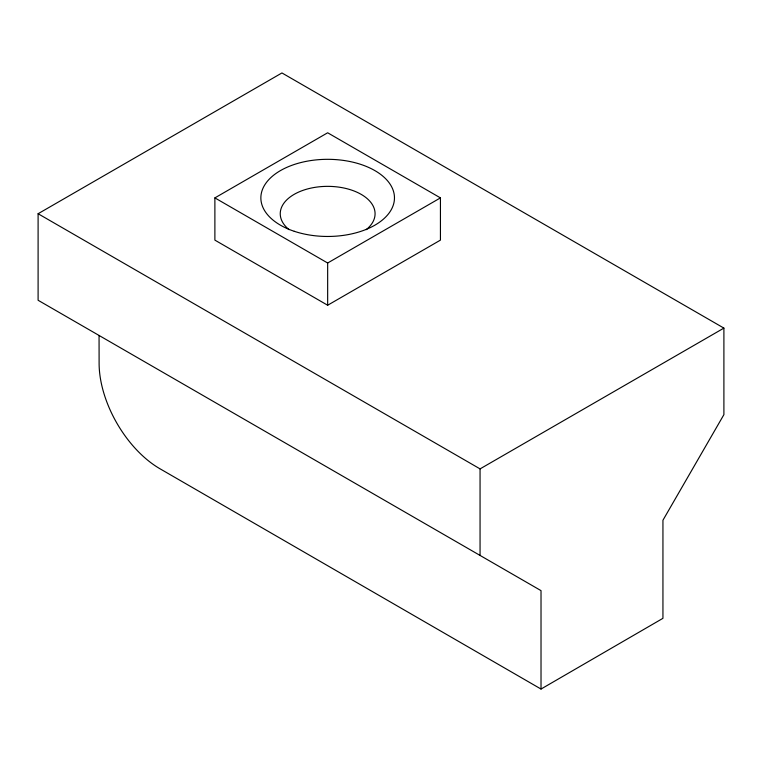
<?xml version="1.0" encoding="UTF-8"?>
<svg xmlns="http://www.w3.org/2000/svg" width="762" height="762" viewBox="0 0 762 762"><rect width="100%" height="100%" fill="white"/><g stroke="black" fill="none" stroke-linecap="round" stroke-linejoin="round"><path stroke-width="1.14" d="M541.02 689.048L662.94 618.325L662.94 520.236L723.9 414.642L723.9 328.108L281.94 72.952L38.1 213.731L38.1 300.266L541.02 590.626L541.02 689.048L160.068 468.82A86.211 49.778 60 0 1 99.108 363.236L99.06 335.461M214.884 197.891L327.66 132.779L440.436 197.891L440.436 240.125L327.66 305.238L214.884 240.125L214.884 197.891L327.66 263.004L440.436 197.891M38.1 213.731L480.06 468.887L723.9 328.108M480.06 468.887L480.06 555.422M327.66 263.004L327.66 305.238M289.112 229.667A47.415 27.375 0 0 1 296.008 193.348A47.415 27.375 0 0 1 359.312 193.348A47.415 27.375 0 0 1 366.208 229.667M294.256 231.296A66.808 38.576 0 0 0 394.468 197.891A66.808 38.576 0 0 0 294.256 164.487A66.808 38.576 0 0 0 294.256 231.296"/></g></svg>
